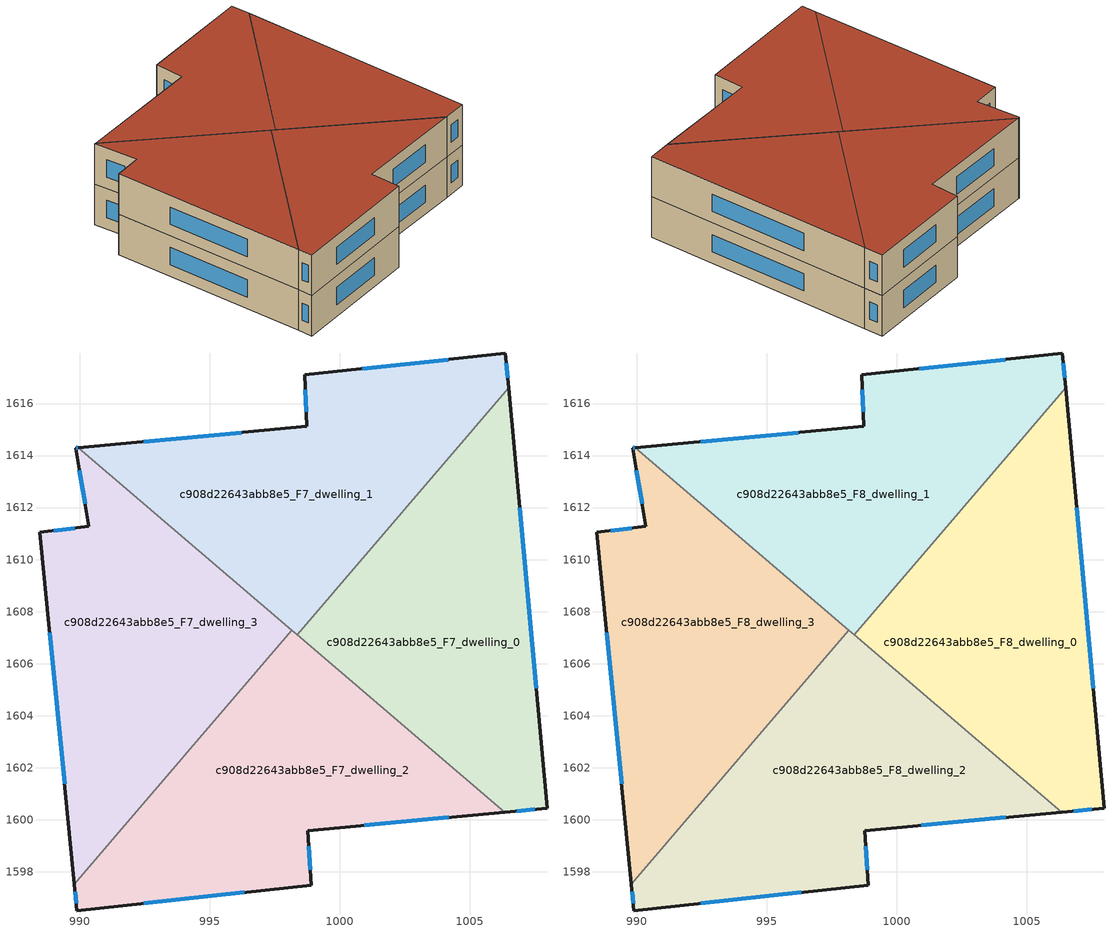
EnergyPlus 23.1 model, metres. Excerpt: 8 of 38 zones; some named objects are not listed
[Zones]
c908d22643abb8e5_F7_dwelling_0
 floor to c908d22643abb8e5_F6_dwelling_0 (EU_floor_Construction): 1006.5,1616.61 1007.97,1600.43 1006.35,1600.29 998.38,1607.1 z21
 wall outside (EU_wall_Construction): 1006.35,1600.29 1007.97,1600.43 1006.5,1616.61 z21:24
 wall to c908d22643abb8e5_F7_dwelling_1 (EU_wall_Construction): 1006.5,1616.61 998.38,1607.1 z21:24
 wall to c908d22643abb8e5_F7_dwelling_2 (EU_wall_Construction): 998.38,1607.1 1006.35,1600.29 z21:24
 window (EU_Window_Construction): 1007.55,1605.06 1006.92,1611.99 / 1006.82,1600.33 1007.51,1600.39 z21.86:23.14
c908d22643abb8e5_F7_dwelling_1
 floor to c908d22643abb8e5_F6_dwelling_1 (EU_floor_Construction): 1006.38,1617.93 1006.5,1616.61 998.38,1607.1 989.96,1614.3 998.73,1615.12 998.65,1617.11 z21
 wall outside (EU_wall_Construction): 1006.5,1616.61 1006.38,1617.93 998.65,1617.11 998.73,1615.12 989.96,1614.3 z21:24
 wall to c908d22643abb8e5_F7_dwelling_3 (EU_wall_Construction): 989.96,1614.3 998.16,1607.29 z21:24
 wall to c908d22643abb8e5_F7_dwelling_2 (EU_wall_Construction): 998.16,1607.29 998.38,1607.1 z21:24
 window (EU_Window_Construction): 996.22,1614.89 992.46,1614.53 / 998.68,1616.54 998.71,1615.69 / 1004.17,1617.69 1000.86,1617.34 / 1006.46,1616.99 1006.41,1617.55 z21.86:23.14
c908d22643abb8e5_F7_dwelling_2
 floor to c908d22643abb8e5_F6_dwelling_2 (EU_floor_Construction): 1006.35,1600.29 998.78,1599.58 998.91,1597.48 989.9,1596.5 989.8,1597.51 998.16,1607.29 z21
 wall outside (EU_wall_Construction): 989.8,1597.51 989.9,1596.5 998.91,1597.48 998.78,1599.58 1006.35,1600.29 z21:24
 wall to c908d22643abb8e5_F7_dwelling_3 (EU_wall_Construction): 998.16,1607.29 989.8,1597.51 z21:24
 window (EU_Window_Construction): 992.47,1596.78 996.34,1597.2 / 989.83,1597.22 989.87,1596.79 / 1000.94,1599.78 1004.19,1600.08 / 998.87,1598.08 998.81,1598.98 z21.86:23.14
c908d22643abb8e5_F7_dwelling_3
 floor to c908d22643abb8e5_F6_dwelling_3 (EU_floor_Construction): 998.16,1607.29 989.8,1597.51 988.48,1611.05 990.35,1611.28 989.85,1614.29 989.96,1614.3 z21
 wall outside (EU_wall_Construction): 989.96,1614.3 989.85,1614.29 990.35,1611.28 988.48,1611.05 989.8,1597.51 z21:24
 window (EU_Window_Construction): 988.86,1607.18 989.42,1601.38 / 989.82,1611.21 989.01,1611.11 / 989.99,1613.43 990.21,1612.14 / 989.92,1614.3 989.88,1614.29 z21.86:23.14
c908d22643abb8e5_F8_dwelling_0
 floor to c908d22643abb8e5_F7_dwelling_0 (EU_floor_Construction): 1006.5,1616.61 1007.97,1600.43 1006.35,1600.29 998.38,1607.1 z24
 wall outside (EU_wall_Construction): 1006.35,1600.29 1007.97,1600.43 1006.5,1616.61 z24:27
 wall to c908d22643abb8e5_F8_dwelling_1 (EU_wall_Construction): 1006.5,1616.61 998.38,1607.1 z24:27
 wall to c908d22643abb8e5_F8_dwelling_2 (EU_wall_Construction): 998.38,1607.1 1006.35,1600.29 z24:27
 window (EU_Window_Construction): 1007.55,1605.06 1006.92,1611.99 / 1006.82,1600.33 1007.51,1600.39 z24.86:26.14
 roof outside (EU_roof_Construction): 1007.97,1600.43 1006.5,1616.61 998.38,1607.1 1006.35,1600.29 z27
c908d22643abb8e5_F8_dwelling_1
 floor to c908d22643abb8e5_F7_dwelling_1 (EU_floor_Construction): 1006.38,1617.93 1006.5,1616.61 998.38,1607.1 989.96,1614.3 998.73,1615.12 998.65,1617.11 z24
 wall outside (EU_wall_Construction): 1006.5,1616.61 1006.38,1617.93 998.65,1617.11 998.73,1615.12 989.96,1614.3 z24:27
 wall to c908d22643abb8e5_F8_dwelling_3 (EU_wall_Construction): 989.96,1614.3 998.16,1607.29 z24:27
 wall to c908d22643abb8e5_F8_dwelling_2 (EU_wall_Construction): 998.16,1607.29 998.38,1607.1 z24:27
 window (EU_Window_Construction): 996.22,1614.89 992.46,1614.53 / 998.68,1616.54 998.71,1615.69 / 1004.17,1617.69 1000.86,1617.34 / 1006.46,1616.99 1006.41,1617.55 z24.86:26.14
 roof outside (EU_roof_Construction): 998.38,1607.1 1006.5,1616.61 1006.38,1617.93 998.65,1617.11 998.73,1615.12 989.96,1614.3 z27
c908d22643abb8e5_F8_dwelling_2
 floor to c908d22643abb8e5_F7_dwelling_2 (EU_floor_Construction): 1006.35,1600.29 998.78,1599.58 998.91,1597.48 989.9,1596.5 989.8,1597.51 998.16,1607.29 z24
 wall outside (EU_wall_Construction): 989.8,1597.51 989.9,1596.5 998.91,1597.48 998.78,1599.58 1006.35,1600.29 z24:27
 wall to c908d22643abb8e5_F8_dwelling_3 (EU_wall_Construction): 998.16,1607.29 989.8,1597.51 z24:27
 window (EU_Window_Construction): 992.47,1596.78 996.34,1597.2 / 989.83,1597.22 989.87,1596.79 / 1000.94,1599.78 1004.19,1600.08 / 998.87,1598.08 998.81,1598.98 z24.86:26.14
 roof outside (EU_roof_Construction): 1006.35,1600.29 998.16,1607.29 989.8,1597.51 989.9,1596.5 998.91,1597.48 998.78,1599.58 z27
c908d22643abb8e5_F8_dwelling_3
 floor to c908d22643abb8e5_F7_dwelling_3 (EU_floor_Construction): 998.16,1607.29 989.8,1597.51 988.48,1611.05 990.35,1611.28 989.85,1614.29 989.96,1614.3 z24
 wall outside (EU_wall_Construction): 989.96,1614.3 989.85,1614.29 990.35,1611.28 988.48,1611.05 989.8,1597.51 z24:27
 window (EU_Window_Construction): 988.86,1607.18 989.42,1601.38 / 989.82,1611.21 989.01,1611.11 / 989.99,1613.43 990.21,1612.14 / 989.92,1614.3 989.88,1614.29 z24.86:26.14
 roof outside (EU_roof_Construction): 989.8,1597.51 998.16,1607.29 989.96,1614.3 989.85,1614.29 990.35,1611.28 988.48,1611.05 z27
[Building]
EU S2 Campaign: North Axis=0; Terrain=City; Solar Distribution=FullExterior
[Site:Location]
Helsinki-Vantaa.AP: Latitude=60.317; Longitude=24.963; Time Zone=2; Elevation=54.6
[SizingPeriod:WeatherFileDays]
AnnualSizingPeriod: Begin Month=1; Begin Day of Month=1; End Month=12; End Day of Month=31; Day of Week for Start Day=Monday; Use Weather File Daylight Saving Period=No; Use Weather File Rain and Snow Indicators=No
[MATERIAL]
EU_InternalMass_Material: Roughness=MediumRough; Thickness=0.1; Conductivity=1; Density=1800; Specific Heat=900; Thermal Absorptance=0.9; Solar Absorptance=0.7; Visible Absorptance=0.7
[MATERIAL:NOMASS] Roughness=MediumRough; Thermal Absorptance=0.9; Solar Absorptance=0.7; Visible Absorptance=0.7
Name | Thermal Resistance
EU_wall_NoMass | 1.10183
EU_roof_NoMass; EU_floor_NoMass | 1.70606
[WINDOWMATERIAL:SIMPLEGLAZINGSYSTEM]
EU_Window_SimpleGlazing: UFactor=3.11035; Solar Heat Gain Coefficient=0.8; Visible Transmittance=0.8
[CONSTRUCTION]
EU_wall_Construction: EU_wall_NoMass
EU_roof_Construction: EU_roof_NoMass
EU_floor_Construction: EU_floor_NoMass
EU_Window_Construction: EU_Window_SimpleGlazing
EU_InternalMass_Construction: EU_InternalMass_Material
[ZONE] Type=1; Multiplier=1; Ceiling Height=autocalculate; Floor Area=autocalculate; Part of Total Floor Area=Yes
Name | Volume
c908d22643abb8e5_F7_dwelling_0; c908d22643abb8e5_F8_dwelling_0 | 236.487
c908d22643abb8e5_F7_dwelling_1; c908d22643abb8e5_F8_dwelling_1; c908d22643abb8e5_F7_dwelling_3; c908d22643abb8e5_F8_dwelling_3 | 236.473
c908d22643abb8e5_F7_dwelling_2; c908d22643abb8e5_F8_dwelling_2 | 236.463
[INTERNALMASS] Construction=EU_InternalMass_Construction
Name | Zone or ZoneList | Surface Area
c908d22643abb8e5_F7_dwelling_0_EU_InternalMass | c908d22643abb8e5_F7_dwelling_0 | 78.829
c908d22643abb8e5_F7_dwelling_1_EU_InternalMass | c908d22643abb8e5_F7_dwelling_1 | 78.8245
c908d22643abb8e5_F7_dwelling_2_EU_InternalMass | c908d22643abb8e5_F7_dwelling_2 | 78.8213
c908d22643abb8e5_F7_dwelling_3_EU_InternalMass | c908d22643abb8e5_F7_dwelling_3 | 78.8247
c908d22643abb8e5_F8_dwelling_0_EU_InternalMass | c908d22643abb8e5_F8_dwelling_0 | 78.829
c908d22643abb8e5_F8_dwelling_1_EU_InternalMass | c908d22643abb8e5_F8_dwelling_1 | 78.8245
c908d22643abb8e5_F8_dwelling_2_EU_InternalMass | c908d22643abb8e5_F8_dwelling_2 | 78.8213
c908d22643abb8e5_F8_dwelling_3_EU_InternalMass | c908d22643abb8e5_F8_dwelling_3 | 78.8247
[OTHEREQUIPMENT] Fuel Type=Electricity; Design Level Calculation Method=Watts/Area; Power per Zone Floor Area=1; Fraction Latent=0; Fraction Radiant=0; Fraction Lost=0; Carbon Dioxide Generation Rate=0; EndUse Subcategory=EU_Step8_InternalGains
Name | Zone or ZoneList or Space or SpaceList | Schedule
EU_Step8_InternalGain_c908d22643abb8e5_F7_dwelling_0_f000 | c908d22643abb8e5_F7_dwelling_0 | EU_Step8_GainSchedule_c908d22643abb8e5_F7_dwelling_0_f000
EU_Step8_InternalGain_c908d22643abb8e5_F7_dwelling_1_f000 | c908d22643abb8e5_F7_dwelling_1 | EU_Step8_GainSchedule_c908d22643abb8e5_F7_dwelling_1_f000
EU_Step8_InternalGain_c908d22643abb8e5_F7_dwelling_2_f000 | c908d22643abb8e5_F7_dwelling_2 | EU_Step8_GainSchedule_c908d22643abb8e5_F7_dwelling_2_f000
EU_Step8_InternalGain_c908d22643abb8e5_F7_dwelling_3_f000 | c908d22643abb8e5_F7_dwelling_3 | EU_Step8_GainSchedule_c908d22643abb8e5_F7_dwelling_3_f000
EU_Step8_InternalGain_c908d22643abb8e5_F8_dwelling_0_f000 | c908d22643abb8e5_F8_dwelling_0 | EU_Step8_GainSchedule_c908d22643abb8e5_F8_dwelling_0_f000
EU_Step8_InternalGain_c908d22643abb8e5_F8_dwelling_1_f000 | c908d22643abb8e5_F8_dwelling_1 | EU_Step8_GainSchedule_c908d22643abb8e5_F8_dwelling_1_f000
EU_Step8_InternalGain_c908d22643abb8e5_F8_dwelling_2_f000 | c908d22643abb8e5_F8_dwelling_2 | EU_Step8_GainSchedule_c908d22643abb8e5_F8_dwelling_2_f000
EU_Step8_InternalGain_c908d22643abb8e5_F8_dwelling_3_f000 | c908d22643abb8e5_F8_dwelling_3 | EU_Step8_GainSchedule_c908d22643abb8e5_F8_dwelling_3_f000
[ZONEVENTILATION:DESIGNFLOWRATE] Schedule=EU_AlwaysOn; Design Flow Rate Calculation Method=AirChanges/Hour; Air Changes per Hour=0.756316; Ventilation Type=Natural; Fan Pressure Rise=0; Fan Total Efficiency=1; Constant Term Coefficient=1; Temperature Term Coefficient=0; Velocity Term Coefficient=0; Velocity Squared Term Coefficient=0; Minimum Indoor Temperature=-100; Maximum Indoor Temperature=100; Delta Temperature=-100; Minimum Outdoor Temperature=-100; Maximum Outdoor Temperature=100; Maximum Wind Speed=40
Name | Zone or ZoneList or Space or SpaceList
EU_ConstantAir_c908d22643abb8e5_F7_dwelling_0 | c908d22643abb8e5_F7_dwelling_0
EU_ConstantAir_c908d22643abb8e5_F7_dwelling_1 | c908d22643abb8e5_F7_dwelling_1
EU_ConstantAir_c908d22643abb8e5_F7_dwelling_2 | c908d22643abb8e5_F7_dwelling_2
EU_ConstantAir_c908d22643abb8e5_F7_dwelling_3 | c908d22643abb8e5_F7_dwelling_3
EU_ConstantAir_c908d22643abb8e5_F8_dwelling_0 | c908d22643abb8e5_F8_dwelling_0
EU_ConstantAir_c908d22643abb8e5_F8_dwelling_1 | c908d22643abb8e5_F8_dwelling_1
EU_ConstantAir_c908d22643abb8e5_F8_dwelling_2 | c908d22643abb8e5_F8_dwelling_2
EU_ConstantAir_c908d22643abb8e5_F8_dwelling_3 | c908d22643abb8e5_F8_dwelling_3
[HVACTEMPLATE:ZONE:IDEALLOADSAIRSYSTEM] System Availability Schedule=EU_AlwaysOn; Maximum Heating Supply Air Temperature=50; Minimum Cooling Supply Air Temperature=13; Maximum Heating Supply Air Humidity Ratio=0.0156; Minimum Cooling Supply Air Humidity Ratio=0.0077; Heating Limit=NoLimit; Cooling Limit=NoLimit; Heating Availability Schedule=EU_AlwaysOn; Cooling Availability Schedule=EU_CoolingOff; Dehumidification Control Type=ConstantSensibleHeatRatio; Cooling Sensible Heat Ratio=0.7; Dehumidification Setpoint=60; Humidification Control Type=None; Humidification Setpoint=30; Outdoor Air Method=None; Outdoor Air Flow Rate per Person=0.00944; Outdoor Air Flow Rate per Zone Floor Area=0; Outdoor Air Flow Rate per Zone=0; Demand Controlled Ventilation Type=None; Outdoor Air Economizer Type=NoEconomizer; Heat Recovery Type=None; Sensible Heat Recovery Effectiveness=0.7; Latent Heat Recovery Effectiveness=0.65
Name | Template Thermostat
c908d22643abb8e5_F7_dwelling_0 | EU_HeatOnly_c908d22643abb8e5_F7_dwelling_0
c908d22643abb8e5_F7_dwelling_1 | EU_HeatOnly_c908d22643abb8e5_F7_dwelling_1
c908d22643abb8e5_F7_dwelling_2 | EU_HeatOnly_c908d22643abb8e5_F7_dwelling_2
c908d22643abb8e5_F7_dwelling_3 | EU_HeatOnly_c908d22643abb8e5_F7_dwelling_3
c908d22643abb8e5_F8_dwelling_0 | EU_HeatOnly_c908d22643abb8e5_F8_dwelling_0
c908d22643abb8e5_F8_dwelling_1 | EU_HeatOnly_c908d22643abb8e5_F8_dwelling_1
c908d22643abb8e5_F8_dwelling_2 | EU_HeatOnly_c908d22643abb8e5_F8_dwelling_2
c908d22643abb8e5_F8_dwelling_3 | EU_HeatOnly_c908d22643abb8e5_F8_dwelling_3
[SIZING:ZONE] Zone Cooling Design Supply Air Temperature Input Method=SupplyAirTemperature; Zone Cooling Design Supply Air Temperature=13; Zone Heating Design Supply Air Temperature Input Method=SupplyAirTemperature; Zone Heating Design Supply Air Temperature=50; Zone Cooling Design Supply Air Humidity Ratio=0.008; Zone Heating Design Supply Air Humidity Ratio=0.008; Cooling Design Air Flow Method=DesignDay; Cooling Design Air Flow Rate=0; Cooling Minimum Air Flow per Zone Floor Area=0.000762; Cooling Minimum Air Flow=0; Cooling Minimum Air Flow Fraction=0.2; Heating Design Air Flow Method=DesignDay; Heating Design Air Flow Rate=0; Heating Maximum Air Flow per Zone Floor Area=0.002032; Heating Maximum Air Flow=0.141576; Heating Maximum Air Flow Fraction=0.3; Account for Dedicated Outdoor Air System=No; Dedicated Outdoor Air System Control Strategy=NeutralSupplyAir; Dedicated Outdoor Air Low Setpoint Temperature for Design=autosize; Dedicated Outdoor Air High Setpoint Temperature for Design=autosize; Zone Load Sizing Method=Sensible Load Only No Latent Load; Zone Latent Cooling Design Supply Air Humidity Ratio Input Method=HumidityRatioDifference; Zone Cooling Design Supply Air Humidity Ratio Difference=0.005; Zone Latent Heating Design Supply Air Humidity Ratio Input Method=HumidityRatioDifference; Zone Humidification Design Supply Air Humidity Ratio Difference=0.005
c908d22643abb8e5_F7_dwelling_0; c908d22643abb8e5_F7_dwelling_1; c908d22643abb8e5_F7_dwelling_2; c908d22643abb8e5_F7_dwelling_3; c908d22643abb8e5_F8_dwelling_0; c908d22643abb8e5_F8_dwelling_1; c908d22643abb8e5_F8_dwelling_2; c908d22643abb8e5_F8_dwelling_3
[SCHEDULE:CONSTANT]
Name | Hourly Value
EU_AlwaysOn | 1
EU_CoolingOff | 0
[SCHEDULE:FILE] Column Number=1; Rows to Skip at Top=0; Number of Hours of Data=8760; Column Separator=Comma; Interpolate to Timestep=No; Minutes per Item=60; Adjust Schedule for Daylight Savings=Yes
Name | File
EU_Step8_GainSchedule_c908d22643abb8e5_F7_dwelling_0_f000 | ../../schedules/c908d22643abb8e5/c908d22643abb8e5_F7_dwelling_0_f000_gain.csv
EU_Step8_GainSchedule_c908d22643abb8e5_F7_dwelling_1_f000 | ../../schedules/c908d22643abb8e5/c908d22643abb8e5_F7_dwelling_1_f000_gain.csv
EU_Step8_GainSchedule_c908d22643abb8e5_F7_dwelling_2_f000 | ../../schedules/c908d22643abb8e5/c908d22643abb8e5_F7_dwelling_2_f000_gain.csv
EU_Step8_GainSchedule_c908d22643abb8e5_F7_dwelling_3_f000 | ../../schedules/c908d22643abb8e5/c908d22643abb8e5_F7_dwelling_3_f000_gain.csv
EU_Step8_GainSchedule_c908d22643abb8e5_F8_dwelling_0_f000 | ../../schedules/c908d22643abb8e5/c908d22643abb8e5_F8_dwelling_0_f000_gain.csv
EU_Step8_GainSchedule_c908d22643abb8e5_F8_dwelling_1_f000 | ../../schedules/c908d22643abb8e5/c908d22643abb8e5_F8_dwelling_1_f000_gain.csv
EU_Step8_GainSchedule_c908d22643abb8e5_F8_dwelling_2_f000 | ../../schedules/c908d22643abb8e5/c908d22643abb8e5_F8_dwelling_2_f000_gain.csv
EU_Step8_GainSchedule_c908d22643abb8e5_F8_dwelling_3_f000 | ../../schedules/c908d22643abb8e5/c908d22643abb8e5_F8_dwelling_3_f000_gain.csv
